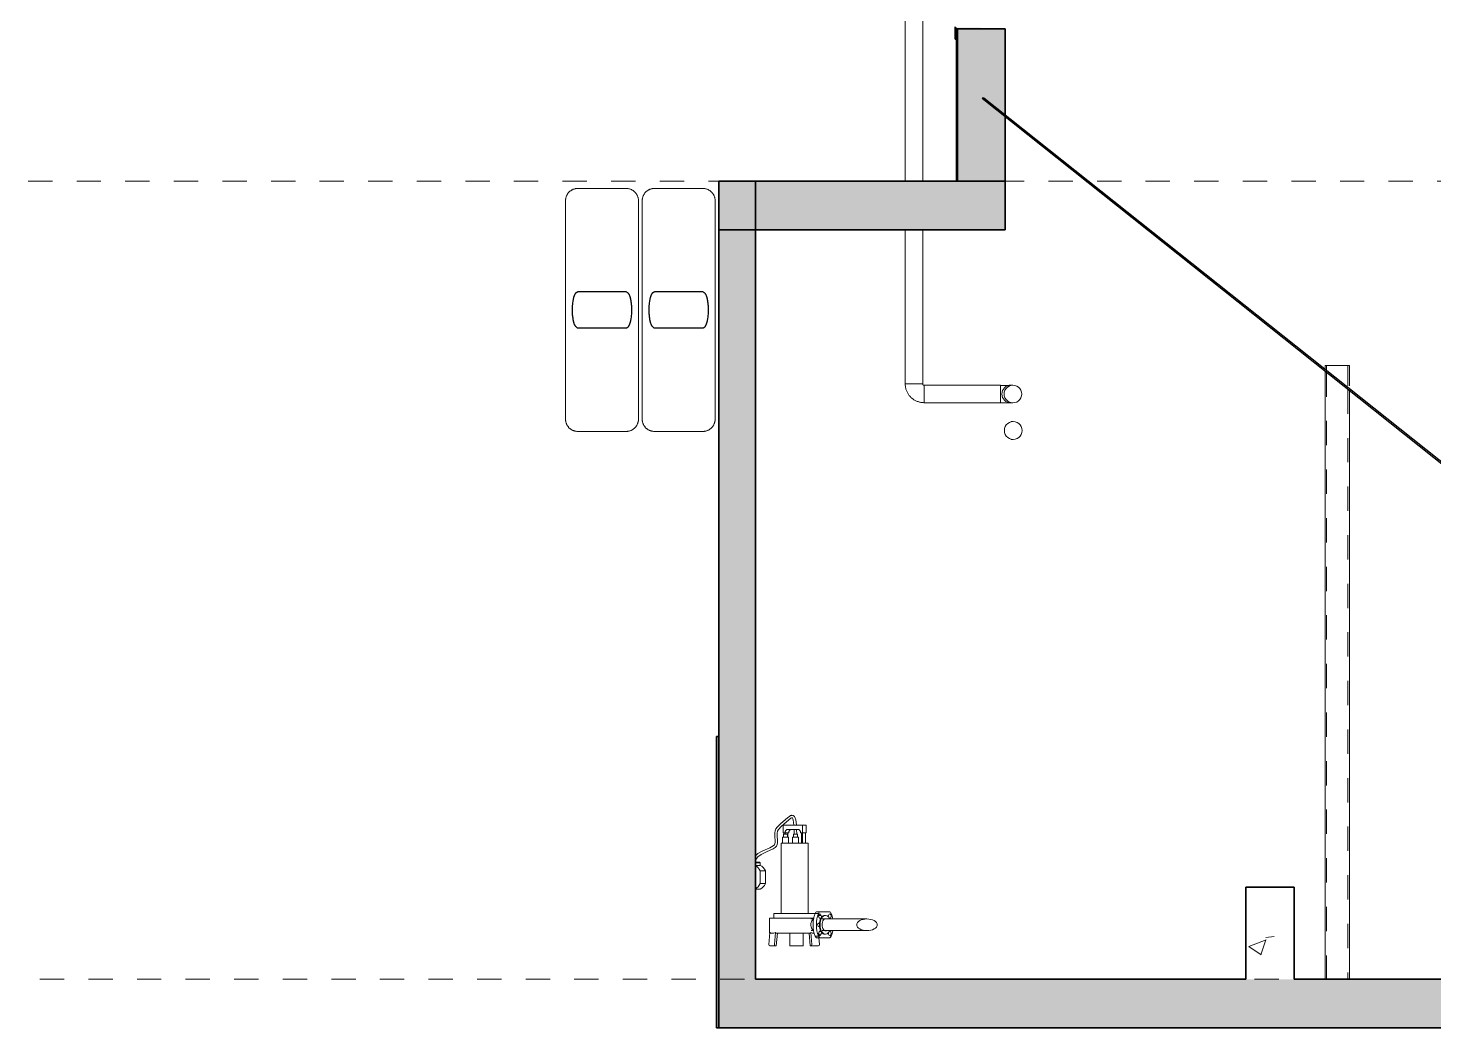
# Model space of a CAD drawing. Header units: metres. Extents: x -3 to 141, y -7 to 15.
# Drawn here: x 118.67 to 124.45, y -3.49 to 0.63 of the extents above; entities that cross this region are included whole.
import ezdxf

# ---------------------------------------------------------------- set-up
doc = ezdxf.new("R2010")
doc.units = ezdxf.units.M
doc.linetypes.add('Centre', pattern=[0.03175, 0.00635, -0.00475, 0.0159, -0.00475])
doc.linetypes.add('Hidden', pattern=[0.007144, 0.004763, -0.002381])
for name, color, linetype, lineweight in [('A-FLOR', 7, 'Continuous', 9), ('A-FLOR-LEVL', 7, 'Continuous', 9), ('A-FLOR-PATT', 7, 'Continuous', 35), ('A-GENM', 7, 'Continuous', 9), ('A-WALL', 7, 'Continuous', 9), ('A-WALL-PATT', 7, 'Continuous', 35), ('I-WALL', 7, 'Continuous', 9), ('M-EQPM', 7, 'Continuous', 9), ('P-PIPE', 7, 'Continuous', 9), ('S-BEAM', 7, 'Continuous', 9), ('S-COLS', 7, 'Continuous', 9)]:
    doc.layers.add(name, color=color, linetype=linetype, lineweight=lineweight)

# ---------------------------------------------------------------- blocks, each defined once
blk = doc.blocks.new('M_RVR_Neumatico - M_RVR_Neumatico-2622534-Sección 01')
at = {"layer": 'A-GENM', "lineweight": 25}
for p, q in [((-0.0926, -0.4553), (-0.2926, -0.4553)), ((-0.2926, -0.6038), (-0.0926, -0.6038))]:
    blk.add_line(p, q, dxfattribs=at)
for points, knots in [([(-0.2926, -0.4553), (-0.2936, -0.4556), (-0.2954, -0.4564), (-0.2979, -0.4579), (-0.2997, -0.4593), (-0.3009, -0.4604), (-0.3016, -0.4611), (-0.302, -0.4616), (-0.3025, -0.4621), (-0.303, -0.4629), (-0.304, -0.4643), (-0.3051, -0.4664), (-0.306, -0.4688), (-0.3067, -0.4704), (-0.307, -0.4713), (-0.3073, -0.472), (-0.3076, -0.4727), (-0.3079, -0.4736), (-0.3085, -0.4752), (-0.3092, -0.4775), (-0.31, -0.4803), (-0.3107, -0.4832), (-0.3113, -0.486), (-0.3121, -0.4898), (-0.314, -0.5004), (-0.3152, -0.514), (-0.3155, -0.5257), (-0.3155, -0.5296)], [0, 0, 0, 0, 0.035714, 0.071429, 0.107143, 0.125, 0.133929, 0.142857, 0.151786, 0.160714, 0.178571, 0.214286, 0.25, 0.267857, 0.276786, 0.285714, 0.294643, 0.303571, 0.321429, 0.357143, 0.392857, 0.428571, 0.464286, 0.5, 0.571429, 0.857143, 1, 1, 1, 1]), ([(-0.0697, -0.5296), (-0.0697, -0.5241), (-0.07, -0.516), (-0.0709, -0.5051), (-0.0717, -0.4983), (-0.0725, -0.493), (-0.0732, -0.4889), (-0.0739, -0.4856), (-0.0745, -0.4833), (-0.0748, -0.4819), (-0.0751, -0.4809), (-0.0754, -0.48), (-0.0757, -0.4786), (-0.0764, -0.4763), (-0.0773, -0.4729), (-0.0785, -0.4696), (-0.0796, -0.4675), (-0.0802, -0.4664), (-0.0807, -0.4656), (-0.0813, -0.4648), (-0.0821, -0.4638), (-0.0835, -0.462), (-0.0858, -0.4598), (-0.089, -0.4573), (-0.0914, -0.4559), (-0.0926, -0.4553)], [0, 0, 0, 0, 0.2, 0.3, 0.4, 0.45, 0.5, 0.55, 0.575, 0.5875, 0.6, 0.6125, 0.625, 0.65, 0.7, 0.75, 0.775, 0.7875, 0.8, 0.8125, 0.825, 0.85, 0.9, 0.95, 1, 1, 1, 1]), ([(-0.3155, -0.5296), (-0.3155, -0.535), (-0.3152, -0.5432), (-0.3144, -0.554), (-0.3135, -0.5608), (-0.3127, -0.5662), (-0.312, -0.5702), (-0.3113, -0.5736), (-0.3107, -0.5759), (-0.3104, -0.5772), (-0.3101, -0.5782), (-0.3098, -0.5792), (-0.3095, -0.5805), (-0.3088, -0.5829), (-0.3079, -0.5863), (-0.3067, -0.5895), (-0.3057, -0.5916), (-0.305, -0.5927), (-0.3045, -0.5935), (-0.3039, -0.5943), (-0.3031, -0.5954), (-0.3017, -0.5971), (-0.2994, -0.5994), (-0.2962, -0.6018), (-0.2939, -0.6032), (-0.2926, -0.6038)], [0, 0, 0, 0, 0.2, 0.3, 0.4, 0.45, 0.5, 0.55, 0.575, 0.5875, 0.6, 0.6125, 0.625, 0.65, 0.7, 0.75, 0.775, 0.7875, 0.8, 0.8125, 0.825, 0.85, 0.9, 0.95, 1, 1, 1, 1]), ([(-0.0926, -0.6038), (-0.0917, -0.6035), (-0.0898, -0.6027), (-0.0873, -0.6013), (-0.0855, -0.5998), (-0.0843, -0.5987), (-0.0837, -0.5981), (-0.0832, -0.5976), (-0.0827, -0.597), (-0.0822, -0.5963), (-0.0813, -0.5949), (-0.0801, -0.5927), (-0.0792, -0.5904), (-0.0785, -0.5887), (-0.0782, -0.5878), (-0.0779, -0.5871), (-0.0777, -0.5865), (-0.0773, -0.5856), (-0.0767, -0.584), (-0.076, -0.5816), (-0.0753, -0.5788), (-0.0745, -0.576), (-0.0739, -0.5731), (-0.0731, -0.5693), (-0.0712, -0.5587), (-0.07, -0.5451), (-0.0697, -0.5335), (-0.0697, -0.5296)], [0, 0, 0, 0, 0.035714, 0.071429, 0.107143, 0.125, 0.133929, 0.142857, 0.151786, 0.160714, 0.178571, 0.214286, 0.25, 0.267857, 0.276786, 0.285714, 0.294643, 0.303571, 0.321429, 0.357143, 0.392857, 0.428571, 0.464286, 0.5, 0.571429, 0.857143, 1, 1, 1, 1])]:
    blk.add_open_spline(points, degree=3, knots=knots, dxfattribs=at)
blk = doc.blocks.new('M_RVR_Neumatico - M_RVR_Neumatico-V30-Sección 01')
at = {"layer": 'A-GENM', "color": 8, "true_color": 0x808080}
for p, q in [((-0.0926, -0.0296), (-0.2926, -0.0296)), ((-0.2926, -1.0296), (-0.0926, -1.0296))]:
    blk.add_line(p, q, dxfattribs=at)
at = {"layer": 'A-GENM', "color": 8, "true_color": 0x808080, "flags": 128}
for points in [[(-0.3426, -0.0796), (-0.3426, -0.0776), (-0.3424, -0.0756), (-0.3422, -0.0736), (-0.342, -0.0716), (-0.3416, -0.0696), (-0.3412, -0.0677), (-0.3407, -0.0658), (-0.3401, -0.0638), (-0.3394, -0.062), (-0.3387, -0.0601), (-0.3378, -0.0583), (-0.337, -0.0565), (-0.336, -0.0547), (-0.335, -0.053), (-0.3339, -0.0513), (-0.3327, -0.0497), (-0.3315, -0.0481), (-0.3302, -0.0466), (-0.3289, -0.0451), (-0.3274, -0.0437), (-0.326, -0.0423), (-0.3245, -0.041), (-0.3229, -0.0398), (-0.3213, -0.0386), (-0.3196, -0.0375), (-0.3179, -0.0364), (-0.3162, -0.0355), (-0.3144, -0.0346), (-0.3126, -0.0337), (-0.3107, -0.033), (-0.3088, -0.0323), (-0.3069, -0.0317), (-0.305, -0.0311), (-0.3031, -0.0307), (-0.3011, -0.0303), (-0.2991, -0.03), (-0.2971, -0.0298), (-0.2951, -0.0296), (-0.2931, -0.0296), (-0.2926, -0.0296)], [(-0.0926, -0.0296), (-0.0906, -0.0296), (-0.0886, -0.0297), (-0.0866, -0.0299), (-0.0846, -0.0302), (-0.0827, -0.0306), (-0.0807, -0.031), (-0.0788, -0.0315), (-0.0769, -0.0321), (-0.075, -0.0328), (-0.0731, -0.0335), (-0.0713, -0.0343), (-0.0695, -0.0352), (-0.0678, -0.0362), (-0.066, -0.0372), (-0.0644, -0.0383), (-0.0627, -0.0395), (-0.0612, -0.0407), (-0.0596, -0.042), (-0.0582, -0.0433), (-0.0567, -0.0447), (-0.0554, -0.0462), (-0.0541, -0.0477), (-0.0528, -0.0493), (-0.0516, -0.0509), (-0.0505, -0.0526), (-0.0495, -0.0543), (-0.0485, -0.056), (-0.0476, -0.0578), (-0.0468, -0.0596), (-0.046, -0.0614), (-0.0453, -0.0633), (-0.0447, -0.0652), (-0.0442, -0.0672), (-0.0437, -0.0691), (-0.0433, -0.0711), (-0.043, -0.073), (-0.0428, -0.075), (-0.0427, -0.077), (-0.0426, -0.079), (-0.0426, -0.0796)], [(-0.3426, -0.1283), (-0.3426, -0.1245), (-0.3426, -0.117), (-0.3426, -0.1102), (-0.3426, -0.104), (-0.3426, -0.0985), (-0.3426, -0.0936), (-0.3426, -0.0895), (-0.3426, -0.0861), (-0.3426, -0.0834), (-0.3426, -0.0814), (-0.3426, -0.0801), (-0.3426, -0.0796), (-0.3426, -0.0796)], [(-0.3426, -0.0796), (-0.3426, -0.0799), (-0.3426, -0.081), (-0.3426, -0.0828), (-0.3426, -0.0853), (-0.3426, -0.0885), (-0.3426, -0.0925), (-0.3426, -0.0971), (-0.3426, -0.1024), (-0.3426, -0.1084), (-0.3426, -0.1151), (-0.3426, -0.1224), (-0.3426, -0.1304), (-0.3426, -0.139), (-0.3426, -0.1483), (-0.3426, -0.1582), (-0.3426, -0.1686), (-0.3426, -0.1797), (-0.3426, -0.1913), (-0.3426, -0.2034), (-0.3426, -0.216), (-0.3426, -0.2292), (-0.3426, -0.2428), (-0.3426, -0.2569), (-0.3426, -0.2715), (-0.3426, -0.2864), (-0.3426, -0.3018), (-0.3426, -0.3175), (-0.3426, -0.3335), (-0.3426, -0.3499), (-0.3426, -0.3665), (-0.3426, -0.3834), (-0.3426, -0.4005), (-0.3426, -0.4179), (-0.3426, -0.4354), (-0.3426, -0.4531), (-0.3426, -0.4709), (-0.3426, -0.4888), (-0.3426, -0.5067), (-0.3426, -0.5247), (-0.3426, -0.5296)], [(-0.0426, -0.5296), (-0.0426, -0.5116), (-0.0426, -0.4936), (-0.0426, -0.4757), (-0.0426, -0.4579), (-0.0426, -0.4402), (-0.0426, -0.4226), (-0.0426, -0.4052), (-0.0426, -0.388), (-0.0426, -0.371), (-0.0426, -0.3543), (-0.0426, -0.3379), (-0.0426, -0.3218), (-0.0426, -0.306), (-0.0426, -0.2905), (-0.0426, -0.2755), (-0.0426, -0.2608), (-0.0426, -0.2466), (-0.0426, -0.2328), (-0.0426, -0.2196), (-0.0426, -0.2068), (-0.0426, -0.1945), (-0.0426, -0.1827), (-0.0426, -0.1715), (-0.0426, -0.1609), (-0.0426, -0.1509), (-0.0426, -0.1415), (-0.0426, -0.1327), (-0.0426, -0.1245), (-0.0426, -0.117), (-0.0426, -0.1102), (-0.0426, -0.104), (-0.0426, -0.0985), (-0.0426, -0.0936), (-0.0426, -0.0895), (-0.0426, -0.0861), (-0.0426, -0.0834), (-0.0426, -0.0814), (-0.0426, -0.0801), (-0.0426, -0.0796), (-0.0426, -0.0796)], [(-0.0426, -0.0796), (-0.0426, -0.0799), (-0.0426, -0.081), (-0.0426, -0.0828), (-0.0426, -0.0853), (-0.0426, -0.0885), (-0.0426, -0.0925), (-0.0426, -0.0971), (-0.0426, -0.1024), (-0.0426, -0.1084), (-0.0426, -0.1151), (-0.0426, -0.1224), (-0.0426, -0.1282)], [(-0.3426, -0.5296), (-0.3426, -0.5476), (-0.3426, -0.5655), (-0.3426, -0.5834), (-0.3426, -0.6013), (-0.3426, -0.619), (-0.3426, -0.6365), (-0.3426, -0.6539), (-0.3426, -0.6711), (-0.3426, -0.6881), (-0.3426, -0.7048), (-0.3426, -0.7212), (-0.3426, -0.7374), (-0.3426, -0.7532), (-0.3426, -0.7686), (-0.3426, -0.7837), (-0.3426, -0.7983), (-0.3426, -0.8125), (-0.3426, -0.8263), (-0.3426, -0.8396), (-0.3426, -0.8524), (-0.3426, -0.8647), (-0.3426, -0.8764), (-0.3426, -0.8876), (-0.3426, -0.8982), (-0.3426, -0.9082), (-0.3426, -0.9176), (-0.3426, -0.9264), (-0.3426, -0.9346), (-0.3426, -0.9421), (-0.3426, -0.949), (-0.3426, -0.9552), (-0.3426, -0.9607), (-0.3426, -0.9655), (-0.3426, -0.9696), (-0.3426, -0.973), (-0.3426, -0.9757), (-0.3426, -0.9777), (-0.3426, -0.979), (-0.3426, -0.9795), (-0.3426, -0.9796)], [(-0.0426, -0.9796), (-0.0426, -0.9792), (-0.0426, -0.9781), (-0.0426, -0.9763), (-0.0426, -0.9738), (-0.0426, -0.9706), (-0.0426, -0.9667), (-0.0426, -0.962), (-0.0426, -0.9567), (-0.0426, -0.9507), (-0.0426, -0.944), (-0.0426, -0.9367), (-0.0426, -0.9287), (-0.0426, -0.9201), (-0.0426, -0.9108), (-0.0426, -0.901), (-0.0426, -0.8905), (-0.0426, -0.8795), (-0.0426, -0.8679), (-0.0426, -0.8557), (-0.0426, -0.8431), (-0.0426, -0.8299), (-0.0426, -0.8163), (-0.0426, -0.8022), (-0.0426, -0.7877), (-0.0426, -0.7727), (-0.0426, -0.7574), (-0.0426, -0.7417), (-0.0426, -0.7256), (-0.0426, -0.7093), (-0.0426, -0.6926), (-0.0426, -0.6757), (-0.0426, -0.6586), (-0.0426, -0.6412), (-0.0426, -0.6237), (-0.0426, -0.6061), (-0.0426, -0.5883), (-0.0426, -0.5704), (-0.0426, -0.5524), (-0.0426, -0.5344), (-0.0426, -0.5296)], [(-0.3426, -0.9796), (-0.3426, -0.9792), (-0.3426, -0.9781), (-0.3426, -0.9763), (-0.3426, -0.9738), (-0.3426, -0.9706), (-0.3426, -0.9667), (-0.3426, -0.962), (-0.3426, -0.9567), (-0.3426, -0.9507), (-0.3426, -0.944), (-0.3426, -0.9367), (-0.3426, -0.9309)], [(-0.2926, -1.0296), (-0.2946, -1.0295), (-0.2966, -1.0294), (-0.2986, -1.0292), (-0.3006, -1.0289), (-0.3025, -1.0286), (-0.3045, -1.0281), (-0.3064, -1.0276), (-0.3083, -1.027), (-0.3102, -1.0264), (-0.3121, -1.0256), (-0.3139, -1.0248), (-0.3157, -1.0239), (-0.3175, -1.023), (-0.3192, -1.0219), (-0.3208, -1.0208), (-0.3225, -1.0197), (-0.324, -1.0184), (-0.3256, -1.0172), (-0.3271, -1.0158), (-0.3285, -1.0144), (-0.3298, -1.0129), (-0.3311, -1.0114), (-0.3324, -1.0099), (-0.3336, -1.0082), (-0.3347, -1.0066), (-0.3357, -1.0049), (-0.3367, -1.0031), (-0.3376, -1.0014), (-0.3384, -0.9995), (-0.3392, -0.9977), (-0.3399, -0.9958), (-0.3405, -0.9939), (-0.341, -0.992), (-0.3415, -0.99), (-0.3419, -0.9881), (-0.3422, -0.9861), (-0.3424, -0.9841), (-0.3425, -0.9821), (-0.3426, -0.9801), (-0.3426, -0.9796)], [(-0.0426, -0.9796), (-0.0426, -0.9816), (-0.0428, -0.9836), (-0.043, -0.9856), (-0.0432, -0.9875), (-0.0436, -0.9895), (-0.044, -0.9915), (-0.0446, -0.9934), (-0.0451, -0.9953), (-0.0458, -0.9972), (-0.0466, -0.999), (-0.0474, -1.0009), (-0.0483, -1.0027), (-0.0492, -1.0044), (-0.0502, -1.0061), (-0.0513, -1.0078), (-0.0525, -1.0094), (-0.0537, -1.011), (-0.055, -1.0125), (-0.0564, -1.014), (-0.0578, -1.0154), (-0.0592, -1.0168), (-0.0608, -1.0181), (-0.0623, -1.0193), (-0.0639, -1.0205), (-0.0656, -1.0216), (-0.0673, -1.0227), (-0.069, -1.0237), (-0.0708, -1.0246), (-0.0726, -1.0254), (-0.0745, -1.0262), (-0.0764, -1.0269), (-0.0783, -1.0275), (-0.0802, -1.028), (-0.0821, -1.0285), (-0.0841, -1.0288), (-0.0861, -1.0291), (-0.0881, -1.0294), (-0.0901, -1.0295), (-0.0921, -1.0296), (-0.0926, -1.0296)], [(-0.0426, -0.9309), (-0.0426, -0.9346), (-0.0426, -0.9421), (-0.0426, -0.949), (-0.0426, -0.9552), (-0.0426, -0.9607), (-0.0426, -0.9655), (-0.0426, -0.9696), (-0.0426, -0.973), (-0.0426, -0.9757), (-0.0426, -0.9777), (-0.0426, -0.979), (-0.0426, -0.9795), (-0.0426, -0.9796)]]:
    blk.add_lwpolyline(points, dxfattribs=at)
blk = doc.blocks.new('M_Estanque Alimentación-2 - M_Estanque Alimentación-2-3172306-Sección 01')
at = {"layer": 'A-GENM', "lineweight": 25}
for p, q in [((1.0632, 0.3419), (1.0566, 0.3419)), ((1.0566, 0.3419), (3.678, -1.7447)), ((3.676, -1.7353), (1.0632, 0.3419)), ((4.0828, -1.7447), (6.5669, 0.3419)), ((6.5569, 0.3419), (4.084, -1.7353)), ((6.5669, 0.3419), (6.5569, 0.3419)), ((4.084, -1.7353), (3.676, -1.7353)), ((3.678, -1.7447), (4.0828, -1.7447))]:
    blk.add_line(p, q, dxfattribs=at)
blk = doc.blocks.new('FCA_N_Columna de acero - 100x100mm-2958078-Sección 01')
at = {"layer": 'S-COLS'}
for p, q in [((2.4685, -0.7577), (2.4685, -0.7753)), ((2.4685, -0.7577), (2.4805, -0.7577)), ((2.4685, -0.782), (2.4685, -3.2853)), ((2.5565, -0.7577), (2.4805, -0.7577)), ((2.5565, -0.7577), (2.5685, -0.7577)), ((2.5685, -0.8421), (2.5685, -0.7577)), ((2.5685, -3.2853), (2.5685, -0.8616))]:
    blk.add_line(p, q, dxfattribs=at)
at = {"layer": 'S-COLS', "linetype": 'Hidden'}
for p, q in [((2.4745, -0.7577), (2.4745, -0.78)), ((2.4745, -0.7867), (2.4745, -3.2853)), ((2.5625, -0.7577), (2.5625, -0.8421)), ((2.5625, -0.8568), (2.5625, -3.2853))]:
    blk.add_line(p, q, dxfattribs=at)
blk = doc.blocks.new('Bomba vertical - Sistema fondeo - FEKA VS GRINDER 1000 MA 220-240_50-V41-Sección 01')
at = {"layer": 'M-EQPM'}
for p, q in [((0.3172, -2.6509), (0.2369, -2.6509)), ((0.2369, -2.6509), (0.2369, -2.6829)), ((0.3172, -2.6829), (0.3172, -2.6509)), ((0.3327, -2.6509), (0.3172, -2.6509)), ((0.3327, -2.6509), (0.3327, -2.6829)), ((0.2344, -2.7002), (0.2344, -2.7249)), ((0.2572, -2.7002), (0.2344, -2.7002)), ((0.2369, -2.6829), (0.2451, -2.6829)), ((0.2385, -2.6879), (0.2385, -2.7002)), ((0.2539, -2.6879), (0.2385, -2.6879)), ((0.2406, -2.6879), (0.2406, -2.6829)), ((0.2451, -2.6829), (0.2606, -2.6829)), ((0.2453, -2.6829), (0.2453, -2.6879)), ((0.2554, -2.6879), (0.2539, -2.6879)), ((0.2554, -2.7002), (0.2554, -2.6879)), ((0.2566, -2.6679), (0.277, -2.6679)), ((0.2568, -2.7002), (0.2568, -2.6829)), ((0.2594, -2.7002), (0.2572, -2.7002)), ((0.2594, -2.7249), (0.2594, -2.7002)), ((0.2757, -2.7002), (0.2757, -2.7249)), ((0.2985, -2.7002), (0.2757, -2.7002)), ((0.277, -2.6679), (0.2975, -2.6679)), ((0.2797, -2.6879), (0.2797, -2.7002)), ((0.2952, -2.6879), (0.2797, -2.6879)), ((0.2832, -2.6879), (0.2826, -2.6679)), ((0.2932, -2.6879), (0.2926, -2.6679)), ((0.2967, -2.6879), (0.2952, -2.6879)), ((0.2968, -2.7002), (0.2968, -2.6879)), ((0.3007, -2.7002), (0.2985, -2.7002)), ((0.3007, -2.7249), (0.3007, -2.7002)), ((0.309, -2.6829), (0.3172, -2.6829)), ((0.3128, -2.7249), (0.3128, -2.6829)), ((0.3172, -2.6829), (0.3327, -2.6829)), ((0.3175, -2.6829), (0.3175, -2.7249)), ((0.3289, -2.7249), (0.3289, -2.6829)), ((0.2288, -2.7249), (0.2288, -3.0139)), ((0.3307, -2.7249), (0.2288, -2.7249)), ((0.3408, -2.7249), (0.3307, -2.7249)), ((0.3408, -3.0139), (0.3408, -2.7249)), ((0.123, -2.8026), (0.1395, -2.8026)), ((0.1424, -2.8061), (0.123, -2.8061)), ((0.1424, -2.8161), (0.123, -2.8161)), ((0.1395, -2.8026), (0.1424, -2.8061)), ((0.1424, -2.8061), (0.1424, -2.8161)), ((0.1431, -2.8652), (0.1431, -2.8392)), ((0.1649, -2.8392), (0.1431, -2.8392)), ((0.1431, -2.8912), (0.1431, -2.8652)), ((0.1649, -2.8912), (0.1431, -2.8912)), ((0.1649, -2.8392), (0.1649, -2.8652)), ((0.1649, -2.8652), (0.1649, -2.8912)), ((0.1424, -2.9143), (0.123, -2.9143)), ((0.3887, -3.0079), (0.3747, -3.0079)), ((0.3747, -3.0079), (0.3887, -3.0079)), ((0.4299, -3.0079), (0.3887, -3.0079)), ((0.1808, -3.0329), (0.1808, -3.0949)), ((0.3645, -3.0329), (0.1808, -3.0329)), ((0.1988, -3.0139), (0.1988, -3.0329)), ((0.3552, -3.0139), (0.1988, -3.0139)), ((0.3703, -3.0139), (0.3552, -3.0139)), ((0.3647, -3.0329), (0.3632, -3.0329)), ((0.3835, -3.0139), (0.3696, -3.0139)), ((0.3938, -3.0227), (0.3836, -3.0227)), ((0.387, -3.0576), (0.3895, -3.0576)), ((0.3895, -3.0642), (0.387, -3.0642)), ((0.3944, -3.0339), (0.3874, -3.0339)), ((0.3946, -3.0359), (0.3921, -3.0359)), ((0.3956, -3.0301), (0.3981, -3.0301)), ((0.4118, -3.0219), (0.4093, -3.0219)), ((0.4299, -3.0341), (0.4268, -3.0341)), ((0.1781, -3.1416), (0.1827, -3.0919)), ((0.1817, -3.0949), (0.1808, -3.0949)), ((0.1827, -3.0919), (0.1849, -3.0919)), ((0.2006, -3.0949), (0.1839, -3.0949)), ((0.2058, -3.0919), (0.2012, -3.1416)), ((0.2029, -3.0919), (0.2058, -3.0919)), ((0.3528, -3.0949), (0.206, -3.0949)), ((0.209, -3.1479), (0.2139, -3.0949)), ((0.2653, -3.1479), (0.2648, -3.0949)), ((0.3193, -3.0949), (0.3197, -3.1479)), ((0.3205, -3.1416), (0.3201, -3.0949)), ((0.3443, -3.0949), (0.3487, -3.1479)), ((0.3557, -3.1416), (0.3516, -3.0919)), ((0.3516, -3.0919), (0.3538, -3.0919)), ((0.3657, -3.0949), (0.357, -3.0949)), ((0.3835, -3.1079), (0.3696, -3.1079)), ((0.3747, -3.1139), (0.3887, -3.1139)), ((0.3887, -3.1139), (0.3747, -3.1139)), ((0.3836, -3.0991), (0.3938, -3.0991)), ((0.3848, -3.1135), (0.3871, -3.1416)), ((0.3874, -3.0879), (0.3944, -3.0879)), ((0.3887, -3.1139), (0.4299, -3.1139)), ((0.3921, -3.0858), (0.3946, -3.0858)), ((0.3981, -3.0917), (0.3956, -3.0917)), ((0.4093, -3.0999), (0.4118, -3.0999)), ((0.4268, -3.0877), (0.4299, -3.0877)), ((0.2058, -3.1479), (0.1827, -3.1479)), ((0.2058, -3.1479), (0.209, -3.1479)), ((0.2653, -3.1479), (0.3197, -3.1479)), ((0.3197, -3.1479), (0.3201, -3.1479)), ((0.3487, -3.1479), (0.3516, -3.1479)), ((0.383, -3.1479), (0.3516, -3.1479))]:
    blk.add_line(p, q, dxfattribs=at)
at = {"layer": 'M-EQPM', "flags": 128}
for points in [[(0.123, -2.7784), (0.1268, -2.7739), (0.1336, -2.768), (0.1517, -2.7574), (0.1821, -2.7446), (0.1969, -2.7362), (0.2015, -2.731), (0.2029, -2.7284), (0.2038, -2.7257), (0.2045, -2.7227), (0.2049, -2.7159), (0.203, -2.6973), (0.2028, -2.6819), (0.2047, -2.6734), (0.2079, -2.6664), (0.2126, -2.6594), (0.2273, -2.6444), (0.2555, -2.6202), (0.2644, -2.613), (0.2673, -2.6115), (0.2715, -2.6103), (0.2734, -2.6102)], [(0.1246, -2.8026), (0.1248, -2.7989), (0.1254, -2.7955), (0.1264, -2.7923), (0.1294, -2.7865), (0.1338, -2.781), (0.1467, -2.7713), (0.1687, -2.7609), (0.1961, -2.7488), (0.2046, -2.7427), (0.2097, -2.7367), (0.2128, -2.7303), (0.2145, -2.7233), (0.2148, -2.7154), (0.2128, -2.6948), (0.213, -2.6815), (0.2138, -2.6779), (0.2149, -2.6747), (0.2181, -2.6689), (0.2291, -2.6562), (0.2515, -2.6371), (0.2687, -2.6221), (0.2713, -2.6207), (0.273, -2.6202), (0.2734, -2.6202)], [(0.2921, -2.6509), (0.2921, -2.6495), (0.2893, -2.6284), (0.2858, -2.6181), (0.2842, -2.6155), (0.2825, -2.6136), (0.2806, -2.6122), (0.2789, -2.6113), (0.2762, -2.6105), (0.2734, -2.6102)], [(0.2821, -2.65), (0.2793, -2.6294), (0.2779, -2.6249), (0.2766, -2.6221), (0.276, -2.6214), (0.2756, -2.6209), (0.2751, -2.6206), (0.2745, -2.6203), (0.2734, -2.6202)]]:
    blk.add_lwpolyline(points, dxfattribs=at)
at = {"layer": 'M-EQPM'}
for centre, major_axis, ratio, start_param, end_param in [((0.2566, -2.6819), (0, 0.014), 0.819152, 0, 1.639735), ((0.2721, -2.6819), (0, 0.014), 0.819152, 0, 1.639735), ((0.2975, -2.6819), (0, 0.014), 0.819152, 4.643451, 6.283185), ((0.1062, -2.865), (0, 0.0519), 0.819152, 5.232094, 5.873615), ((0.128, -2.865), (0, 0.0519), 0.819152, 5.232094, 5.938013), ((0.1062, -2.8654), (0, 0.0519), 0.819152, 3.551163, 4.192684), ((0.128, -2.8654), (0, 0.0519), 0.819152, 3.486765, 4.192684), ((0.3747, -3.0176), (0, 0.00975), 0.573576, 0, 1.176005), ((0.3887, -3.0176), (0, 0.00975), 0.573576, 0, 1.176005), ((0.4299, -3.0176), (0, 0.00975), 0.573576, 5.10718, 6.283185), ((0.4046, -3.0609), (0, 0.077), 0.573576, 0.914557, 2.227036), ((0.4185, -3.0609), (0, 0.077), 0.573576, 0.914557, 2.227036), ((0.3835, -3.0609), (0, 0.00697), 0.573576, 4.712389, 7.853982), ((0.3835, -3.0609), (0, 0.00697), 0.573576, 1.570796, 4.712389), ((0.3887, -3.0249), (0, 0.0092), 0.573576, 4.956825, 9.424778), ((0.4093, -3.0609), (0, 0.039), 0.573576, 0.876339, 1.486109), ((0.3835, -3.0609), (0, 0.00697), 0.573576, 4.712389, 5.205425), ((0.3835, -3.0609), (0, 0.00697), 0.573576, 4.219353, 4.712389), ((0.4093, -3.0609), (0, 0.039), 0.573576, 1.655484, 2.265254), ((0.3915, -3.0287), (0, 0.00727), 0.573576, 2.398201, 5.700217), ((0.4118, -3.0609), (0, 0.039), 0.573576, 0.876339, 1.486109), ((0.3859, -3.0609), (0, 0.00697), 0.573576, 4.712389, 5.205425), ((0.3859, -3.0609), (0, 0.00697), 0.573576, 4.219353, 4.712389), ((0.4118, -3.0609), (0, 0.039), 0.573576, 1.655484, 2.265254), ((0.3915, -3.0287), (0, 0.00727), 0.573576, 3.290438, 4.528531), ((0.3939, -3.0287), (0, 0.00727), 0.573576, 3.290438, 4.528531), ((0.4093, -3.0609), (0, 0.039), 0.573576, 0, 0.659445), ((0.4118, -3.0609), (0, 0.025), 0.573576, 6.021386, 7.853982), ((0.4118, -3.0609), (0, 0.025), 0.573576, 1.570796, 3.403392), ((0.4118, -3.0609), (0, 0.039), 0.573576, 5.62374, 6.942631), ((0.4093, -3.0609), (0, 0.025), 0.573576, 6.021386, 6.156189), ((0.4093, -3.0609), (0, 0.025), 0.573576, 6.021386, 6.156189), ((0.4271, -3.0287), (0, 0.00727), 0.573576, 0.582969, 1.344972), ((0.4299, -3.0249), (0, 0.0092), 0.573576, 3.141593, 7.609546), ((0.4296, -3.0287), (0, 0.00727), 0.573576, 1.754654, 2.992747), ((0.4271, -3.0287), (0, 0.00727), 0.573576, 3.376982, 3.884984), ((0.4001, -3.0609), (0, 0.077), 0.573576, 5.030306, 5.368629), ((0.3747, -3.1041), (0, 0.00975), 0.573576, 1.965587, 3.141593), ((0.3887, -3.0969), (0, 0.0092), 0.573576, 0, 4.467953), ((0.3887, -3.1041), (0, 0.00975), 0.573576, 1.965587, 3.141593), ((0.3915, -3.093), (0, 0.00727), 0.573576, 3.724561, 7.026577), ((0.3915, -3.093), (0, 0.00727), 0.573576, 4.896247, 6.13434), ((0.3939, -3.093), (0, 0.00727), 0.573576, 4.896247, 6.13434), ((0.4093, -3.0609), (0, 0.039), 0.573576, 2.482147, 3.141593), ((0.4118, -3.0609), (0, 0.039), 0.573576, 2.482147, 3.801038), ((0.4093, -3.0609), (0, 0.025), 0.573576, 3.228268, 3.403392), ((0.4093, -3.0609), (0, 0.025), 0.573576, 3.228268, 3.403392), ((0.4271, -3.093), (0, 0.00727), 0.573576, 1.79662, 2.558624), ((0.4299, -3.0969), (0, 0.0092), 0.573576, 1.815232, 6.283185), ((0.4296, -3.093), (0, 0.00727), 0.573576, 0.148846, 1.386938), ((0.4271, -3.093), (0, 0.00727), 0.573576, 5.539794, 6.047796), ((0.4299, -3.1041), (0, 0.00975), 0.573576, 3.141593, 4.317598), ((0.4001, -3.0609), (0, 0.077), 0.573576, 4.056149, 4.394472), ((0.1833, -3.1422), (0, 0.00573), 0.906308, 1.470218, 3.022796), ((0.2064, -3.1422), (0, 0.00573), 0.906308, 1.470218, 3.022796), ((0.32, -3.1422), (0, 0.00573), 0.087156, 3.26039, 4.812967), ((0.3511, -3.1422), (0, 0.00573), 0.819152, 3.26039, 4.812967), ((0.3824, -3.1422), (0, 0.00573), 0.819152, 3.26039, 4.812967)]:
    blk.add_ellipse(centre, major_axis=major_axis, ratio=ratio, start_param=start_param, end_param=end_param, dxfattribs=at)
for points, knots in [([(0.3516, -3.0609), (0.3516, -3.0588), (0.3519, -3.0548), (0.3541, -3.0471), (0.3579, -3.0407), (0.3615, -3.0375), (0.3627, -3.0366)], [0, 0, 0, 0, 0.1428571, 0.2857143, 0.5714286, 0.7142857, 0.7142857, 0.7142857, 0.7142857]), ([(0.3627, -3.0852), (0.3603, -3.0834), (0.3562, -3.0789), (0.353, -3.0713), (0.3518, -3.0655), (0.3516, -3.0624), (0.3516, -3.0609)], [0.2857143, 0.2857143, 0.2857143, 0.2857143, 0.5714286, 0.7857143, 0.8928571, 1, 1, 1, 1])]:
    blk.add_open_spline(points, degree=3, knots=knots, dxfattribs=at)
blk = doc.blocks.new('M_RVR_Codo material - CO - Codo-2984269-Sección 01')
at = {"layer": 'P-PIPE', "flags": 128}
for points in [[(1.1324, -0.84), (1.1341, -0.84), (1.1358, -0.84), (1.1375, -0.84), (1.1391, -0.84), (1.1408, -0.84), (1.1424, -0.84), (1.144, -0.84), (1.1456, -0.84), (1.1472, -0.84), (1.1488, -0.84), (1.1503, -0.84), (1.1518, -0.84), (1.1533, -0.84), (1.1548, -0.84), (1.1562, -0.84), (1.1575, -0.84), (1.1589, -0.84), (1.1601, -0.84), (1.1614, -0.84), (1.1626, -0.84), (1.1637, -0.84), (1.1648, -0.84), (1.1659, -0.84), (1.1669, -0.84), (1.1678, -0.84), (1.1687, -0.84)], [(1.1687, -0.9114), (1.1678, -0.9114), (1.1669, -0.9114), (1.1659, -0.9114), (1.1648, -0.9114), (1.1637, -0.9114), (1.1626, -0.9114), (1.1614, -0.9114), (1.1602, -0.9114), (1.1589, -0.9114), (1.1575, -0.9114), (1.1562, -0.9114), (1.1548, -0.9114), (1.1533, -0.9114), (1.1519, -0.9114), (1.1503, -0.9114), (1.1488, -0.9114), (1.1472, -0.9114), (1.1457, -0.9114), (1.1441, -0.9114), (1.1424, -0.9114), (1.1408, -0.9114), (1.1391, -0.9114), (1.1375, -0.9114), (1.1358, -0.9114), (1.1341, -0.9114), (1.1324, -0.9114), (1.1324, -0.9114)]]:
    blk.add_lwpolyline(points, dxfattribs=at)
blk = doc.blocks.new('M_RVR_Codo material - CO - Codo-V38-Sección 01')
at = {"layer": 'P-PIPE', "flags": 128}
for points in [[(12.5673, -0.9514), (12.5674, -0.9545), (12.5676, -0.9576), (12.5679, -0.9607), (12.5683, -0.9638), (12.5689, -0.9669), (12.5696, -0.9699), (12.5703, -0.9729), (12.5713, -0.9759), (12.5723, -0.9788), (12.5735, -0.9817), (12.5747, -0.9845), (12.5761, -0.9873), (12.5776, -0.9901), (12.5792, -0.9927), (12.5809, -0.9953), (12.5827, -0.9979), (12.5846, -1.0003), (12.5866, -1.0027), (12.5887, -1.005), (12.5909, -1.0072), (12.5932, -1.0093), (12.5955, -1.0114), (12.598, -1.0133), (12.6005, -1.0151), (12.6031, -1.0169), (12.6057, -1.0185), (12.6084, -1.02), (12.6112, -1.0214), (12.614, -1.0227), (12.6169, -1.0239), (12.6198, -1.025), (12.6228, -1.0259), (12.6258, -1.0267), (12.6288, -1.0275), (12.6319, -1.028), (12.6349, -1.0285), (12.638, -1.0289), (12.6411, -1.0291), (12.6442, -1.0292), (12.6451, -1.0292)], [(12.6451, -0.9578), (12.6448, -0.9578), (12.6446, -0.9578), (12.6443, -0.9577), (12.6441, -0.9577), (12.6438, -0.9577), (12.6436, -0.9576), (12.6433, -0.9575), (12.6431, -0.9575), (12.6428, -0.9574), (12.6426, -0.9573), (12.6424, -0.9572), (12.6421, -0.9571), (12.6419, -0.9569), (12.6417, -0.9568), (12.6415, -0.9567), (12.6413, -0.9565), (12.6411, -0.9564), (12.6409, -0.9562), (12.6407, -0.956), (12.6405, -0.9559), (12.6403, -0.9557), (12.6402, -0.9555), (12.64, -0.9553), (12.6399, -0.9551), (12.6397, -0.9549), (12.6396, -0.9546), (12.6395, -0.9544), (12.6394, -0.9542), (12.6393, -0.954), (12.6392, -0.9537), (12.6391, -0.9535), (12.639, -0.9532), (12.6389, -0.953), (12.6389, -0.9528), (12.6388, -0.9525), (12.6388, -0.9523), (12.6387, -0.952), (12.6387, -0.9518), (12.6387, -0.9515), (12.6387, -0.9514)]]:
    blk.add_lwpolyline(points, dxfattribs=at)

msp = doc.modelspace()

# ---------------------------------------------------------------- hatches: boundary and pattern name
at = {"layer": 'A-FLOR-PATT', "lineweight": 9, "true_color": 0x9a9a9a}
h = msp.add_hatch(color=253, dxfattribs=at)
h.paths.add_polyline_path([(121.5085, -0.2), (122.6865, -0.2), (122.6865, 0), (121.5085, 0), (121.5085, -0.0455)])
h.paths.add_polyline_path([(133.6609, -0.2), (134.8383, -0.2), (134.8383, 0), (133.6609, 0), (133.6609, -0.0455)])
msp.add_hatch(color=253, dxfattribs=at).paths.add_polyline_path([(128.0115, -3.4853), (134.6883, -3.4853), (134.6883, -3.2853), (121.6585, -3.2853), (121.6585, -3.4853), (126.0006, -3.4853)])
at = {"layer": 'A-WALL-PATT', "lineweight": 9, "true_color": 0x9a9a9a}
for points in [[(122.4815, 0.5854), (122.4835, 0.5854), (122.4835, 0.6334), (122.5865, 0.6334), (122.5865, 0.6354), (122.4815, 0.6354), (122.4815, 0.6203)], [(122.4915, 0), (122.6865, 0), (122.6865, 0.6279), (122.4915, 0.6279), (122.4915, 0.6203)], [(121.6585, -3.4853), (121.6585, 0), (121.5085, 0), (121.5085, -3.4853)]]:
    msp.add_hatch(color=253, dxfattribs=at).paths.add_polyline_path(points)
at = {"layer": 'I-WALL', "true_color": 0x9a9a9a}
for points in [[(122.4865, 0), (122.4915, 0), (122.4915, 0.6279), (122.4865, 0.6279), (122.4865, 0.6203)], [(121.5085, -3.4853), (121.5085, -2.2853), (121.4985, -2.2853), (121.4985, -3.4853)]]:
    msp.add_hatch(color=253, dxfattribs=at).paths.add_polyline_path(points)
at = {"layer": 'S-BEAM'}
h = msp.add_hatch(dxfattribs=at)
h.set_pattern_fill('FP_5', color=256, style=0, pattern_type=2)
h.set_pattern_definition([(50, (125.9475, 5.947), (0.728738, -0.06376), [0.0762, -0.8382]), (355, (125.9475, 5.947), (-0.14097, 0.764224), [0.06096, -0.67056]), (100.451, (126.0085, 5.942), (0.58777, 0.70047), [0.06476, -0.71236]), (46.184, (125.9475, 6.15), (1.084314, -0.168175), [0.1143, -1.257]), (96.636, (126.0385, 6.136), (0.94999, 0.98975), [0.09714, -1.069]), (351.184, (125.9475, 6.15), (0.94969, 0.99015), [0.09144, -1.006]), (21, (126.0495, 6.099), (0.606457, -0.409065), [0.0762, -0.8382]), (326, (126.0495, 6.099), (0.24721, 0.73675), [0.06096, -0.67056]), (71.451, (126.0995, 6.065), (0.85367, 0.327687), [0.06476, -0.71236]), (37.5, (125.9475, 5.947), (0.012355, 0.338224), [0.03353, -0.6289, 0.03353, -0.64719, -0.6731]), (37.5, (125.9475, 5.947), (0.012355, 0.338224), [-1.343, 0.03353, -0.63957]), (7.5, (125.9475, 5.947), (0.267281, 0.400725), [0.03353, -0.35458, 0.03353, -0.61366, -0.25654]), (7.5, (125.9475, 5.947), (0.267281, 0.400725), [-1.035, 0.03353, -0.22301]), (327.5, (125.7215, 5.947), (0.542363, -0.022921), [0.03353, -0.22047, 0.03353, -0.75895, -1.052]), (327.5, (125.7215, 5.947), (0.542363, -0.022921), [-1.046, 0.03353, -1.018]), (317.5, (125.6195, 5.947), (0.592516, 0.101701), [0.03353, -0.29667, 0.03353, -0.49276, -0.74676]), (317.5, (125.6195, 5.947), (0.592516, 0.101701), [-0.85649, 0.03353, -0.71323])])
h.paths.add_polyline_path([(123.677, -3.2853), (123.877, -3.2853), (123.877, -2.9053), (123.677, -2.9053)])

# ---------------------------------------------------------------- linework, layer by layer
at = {"layer": 'A-FLOR', "lineweight": 35}
for p, q in [((122.6865, 0), (121.5085, 0)), ((121.5085, 0), (121.5085, -0.2)), ((122.6865, -0.2), (122.6865, 0)), ((121.5085, -0.2), (122.6865, -0.2)), ((123.677, -3.2853), (121.6585, -3.2853)), ((125.883, -3.2853), (123.877, -3.2853)), ((121.6585, -3.4853), (134.6883, -3.4853))]:
    msp.add_line(p, q, dxfattribs=at)
at = {"layer": 'A-FLOR-LEVL', "color": 253, "linetype": 'Centre', "true_color": 0xaaaaaa}
for p, q in [((118.6651, 0), (138.6134, 0)), ((138.6134, -3.2853), (118.6651, -3.2853))]:
    msp.add_line(p, q, dxfattribs=at)
at = {"layer": 'A-WALL', "lineweight": 35}
for p, q in [((122.4815, 0.6354), (122.4815, 0.5854)), ((122.4815, 0.5854), (122.4835, 0.5854)), ((122.4835, 0.5854), (122.4835, 0.6334))]:
    msp.add_line(p, q, dxfattribs=at)
at = {"layer": 'A-WALL'}
msp.add_line((122.4915, 0), (122.4915, 0.6279), dxfattribs=at)
at = {"layer": 'I-WALL', "lineweight": 35}
for p, q in [((122.4865, 0.6279), (122.4865, 0)), ((122.6865, 0.6279), (122.4865, 0.6279)), ((122.6865, 0), (122.6865, 0.6279)), ((121.6585, -3.2853), (121.6585, 0)), ((121.5085, -3.4853), (121.5085, -0.2)), ((121.4985, -2.2853), (121.4985, -3.4853)), ((121.5085, -2.2853), (121.4985, -2.2853)), ((121.4985, -3.4853), (121.6585, -3.4853))]:
    msp.add_line(p, q, dxfattribs=at)
at = {"layer": 'P-PIPE'}
for p, q in [((122.2748, 3.1812), (122.2748, 0)), ((122.3478, 0), (122.3478, 3.1812)), ((122.2748, -0.2), (122.2748, -0.8337)), ((122.3478, -0.8337), (122.3478, -0.2)), ((122.2748, -0.8337), (122.3478, -0.8337)), ((122.6679, -0.8392), (122.3533, -0.8392)), ((122.3533, -0.8392), (122.3533, -0.9122)), ((122.6679, -0.9122), (122.6679, -0.8392)), ((122.7189, -0.8392), (122.71, -0.8392)), ((122.3533, -0.9122), (122.6679, -0.9122)), ((122.71, -0.9122), (122.7189, -0.9122)), ((122.6846, -1.0177), (122.6837, -1.0258)), ((122.6837, -1.0258), (122.6846, -1.0339)), ((122.6873, -1.01), (122.6846, -1.0177)), ((122.6846, -1.0339), (122.6873, -1.0417)), ((122.6916, -1.003), (122.6873, -1.01)), ((122.6974, -0.9973), (122.6916, -1.003)), ((122.7044, -0.9929), (122.6974, -0.9973)), ((122.7121, -0.9902), (122.7044, -0.9929)), ((122.7202, -0.9893), (122.7106, -0.9893)), ((122.7202, -0.9893), (122.7121, -0.9902)), ((122.6873, -1.0417), (122.6916, -1.0486)), ((122.6916, -1.0486), (122.6974, -1.0544)), ((122.6974, -1.0544), (122.7044, -1.0587)), ((122.7044, -1.0587), (122.7121, -1.0614)), ((122.7106, -1.0623), (122.7202, -1.0623)), ((122.7121, -1.0614), (122.7202, -1.0623)), ((121.8984, -3.0368), (121.887, -3.0368)), ((122.118, -3.0368), (121.9331, -3.0368)), ((121.8889, -3.085), (121.8984, -3.085)), ((121.9331, -3.085), (122.118, -3.085))]:
    msp.add_line(p, q, dxfattribs=at)
at = {"layer": 'P-PIPE', "flags": 128}
for points in [[(122.7189, -0.8392), (122.7107, -0.8401), (122.703, -0.8428), (122.6961, -0.8472), (122.6903, -0.8529), (122.686, -0.8599), (122.6833, -0.8676), (122.6823, -0.8757)], [(122.7554, -0.8757), (122.7545, -0.8676), (122.7518, -0.8599), (122.7474, -0.8529), (122.7416, -0.8472), (122.7347, -0.8428), (122.727, -0.8401), (122.7189, -0.8392)], [(122.6823, -0.8757), (122.6833, -0.8838), (122.686, -0.8916), (122.6903, -0.8985), (122.6961, -0.9043), (122.703, -0.9086), (122.7107, -0.9113), (122.7189, -0.9122)], [(122.7189, -0.9122), (122.727, -0.9113), (122.7347, -0.9086), (122.7416, -0.9043), (122.7474, -0.8985), (122.7518, -0.8916), (122.7545, -0.8838), (122.7554, -0.8757)], [(122.7567, -1.0258), (122.7558, -1.0177), (122.7531, -1.01), (122.7487, -1.003), (122.743, -0.9973), (122.736, -0.9929), (122.7283, -0.9902), (122.7202, -0.9893)], [(122.7202, -1.0623), (122.7283, -1.0614), (122.736, -1.0587), (122.743, -1.0544), (122.7487, -1.0486), (122.7531, -1.0417), (122.7558, -1.0339), (122.7567, -1.0258)], [(122.118, -3.0368), (122.1098, -3.0372), (122.1019, -3.0386), (122.0946, -3.0408), (122.0882, -3.0438), (122.083, -3.0475), (122.0791, -3.0517), (122.0767, -3.0562), (122.0759, -3.0609)], [(122.0759, -3.0609), (122.0767, -3.0656), (122.0791, -3.0701), (122.083, -3.0743), (122.0882, -3.078), (122.0946, -3.081), (122.1019, -3.0832), (122.1098, -3.0846), (122.118, -3.085)], [(122.1601, -3.0609), (122.1593, -3.0562), (122.1569, -3.0517), (122.153, -3.0475), (122.1477, -3.0438), (122.1414, -3.0408), (122.1341, -3.0386), (122.1262, -3.0372), (122.118, -3.0368)], [(122.118, -3.085), (122.1262, -3.0846), (122.1341, -3.0832), (122.1414, -3.081), (122.1477, -3.078), (122.153, -3.0743), (122.1569, -3.0701), (122.1593, -3.0656), (122.1601, -3.0609)]]:
    msp.add_lwpolyline(points, dxfattribs=at)
at = {"layer": 'P-PIPE'}
for start_param, end_param in [(0, 1.570796), (1.570796, 3.141593)]:
    msp.add_ellipse((122.71, -0.8757), major_axis=(0, 0.0365), ratio=0.999946, start_param=start_param, end_param=end_param, dxfattribs=at)
at = {"layer": 'S-BEAM', "lineweight": 35}
for p, q in [((123.877, -2.9053), (123.677, -2.9053)), ((123.677, -2.9053), (123.677, -3.2853)), ((123.877, -3.2853), (123.877, -2.9053))]:
    msp.add_line(p, q, dxfattribs=at)

# ---------------------------------------------------------------- block references
at = {"layer": 'A-GENM', "color": 8, "true_color": 0x808080}
for name, p in [('M_Estanque Alimentación-2 - M_Estanque Alimentación-2-3172306-Sección 01', (121.5355, 0)), ('M_RVR_Neumatico - M_RVR_Neumatico-V30-Sección 01', (121.2199, 0)), ('M_RVR_Neumatico - M_RVR_Neumatico-V30-Sección 01', (121.5355, 0))]:
    msp.add_blockref(name, p, dxfattribs=at)
at = {"layer": 'A-GENM', "lineweight": 25}
for p in [(121.2199, 0), (121.5355, 0)]:
    msp.add_blockref('M_RVR_Neumatico - M_RVR_Neumatico-2622534-Sección 01', p, dxfattribs=at)
at = {"layer": 'M-EQPM'}
msp.add_blockref('Bomba vertical - Sistema fondeo - FEKA VS GRINDER 1000 MA 220-240_50-V41-Sección 01', (121.5355, 0), dxfattribs=at)
at = {"layer": 'P-PIPE'}
for name, p in [('M_RVR_Codo material - CO - Codo-V38-Sección 01', (109.7083, 0.1178)), ('M_RVR_Codo material - CO - Codo-2984269-Sección 01', (121.5355, 0))]:
    msp.add_blockref(name, p, dxfattribs=at)
at = {"layer": 'S-COLS'}
msp.add_blockref('FCA_N_Columna de acero - 100x100mm-2958078-Sección 01', (121.5355, 0), dxfattribs=at)

doc.saveas('drawing.dxf')
